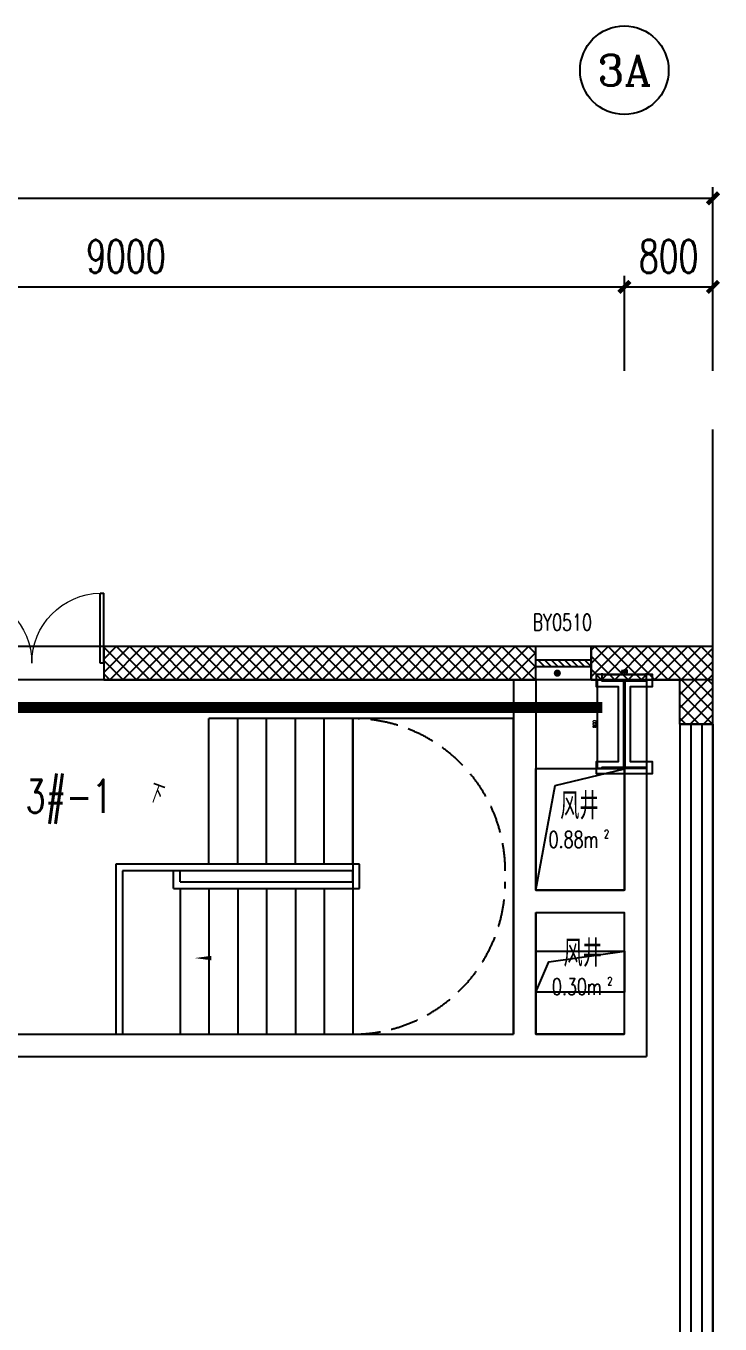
# Model space of a CAD drawing. Extents: x -474411 to 577939, y 0 to 1014176.
# Drawn here: x -134257 to -127990, y 615303 to 627024 of the extents above; entities that cross this region are included whole.
import ezdxf
from ezdxf.enums import TextEntityAlignment as Align

# ---------------------------------------------------------------- set-up
doc = ezdxf.new("R2010")
doc.units = 0
doc.header["$LTSCALE"] = 1000
doc.header["$MEASUREMENT"] = 0
doc.linetypes.add('CENTER', pattern=[2, 1.25, -0.25, 0.25, -0.25])
doc.linetypes.add('DASH', pattern=[0.35, 0.25, -0.1])
doc.layers.get('Defpoints').update_dxf_attribs({"color": 210})
for name, color, linetype in [('10平面$0$WINDOW', 4, 'Continuous'), ('A-AXIS-D', 1, 'Continuous'), ('A-AXIS-DP', 126, 'Continuous'), ('A-AXIS-SYMB', 3, 'Continuous'), ('A-HATCH-2', 251, 'Continuous'), ('A-STAIR', 150, 'Continuous'), ('A-TEXT', 61, 'Continuous'), ('A-WINDOW', 140, 'Continuous'), ('A-防火门窗', 1, 'Continuous'), ('AS-COLN', 6, 'Continuous'), ('AS-WALL', 40, 'Continuous'), ('AS-结构边线层', 200, 'Continuous'), ('CURTWALL', 4, 'Continuous'), ('PUB_HATCH', 8, 'Continuous'), ('PUB_TEXT', 7, 'Continuous'), ('建-文字', 7, 'Continuous'), ('建-窗', 4, 'Continuous'), ('建-箭头', 3, 'Continuous'), ('建-门窗编号', 7, 'Continuous')]:
    doc.layers.add(name, color=color, linetype=linetype)
doc.layers.add('柱间支撑', color=6, linetype='CENTER', lineweight=0)
doc.styles.add('_TCH_AXIS', font='COMPLEX', dxfattribs={"bigfont": 'GBCBIG'})
doc.styles.add('_TCH_DIM_T3', font='SIMPLEX', dxfattribs={"width": 0.705882, "bigfont": 'GBCBIG'})
doc.styles.add('A-AREA', font='SIMPLEX', dxfattribs={"bigfont": 'GBCBIG'})
doc.styles.add('A-STANDARD', font='SIMPLEX', dxfattribs={"bigfont": 'GBCBIG'})
doc.styles.add('A-WIN-LABEL', font='SIMPLEX', dxfattribs={"bigfont": 'GBCBIG'})
doc.dimstyles.new('_TCH_ARCH&&10', dxfattribs={"dimtxt": 29.75, "dimasz": 10, "dimexe": 10, "dimexo": 10, "dimgap": 12.625, "dimtad": 1, "dimdec": 0, "dimzin": 0, "dimdsep": 46, "dimtxsty": '_TCH_DIM_T3', "dimblk": 'ARCHTICK', "dimcen": 0.09, "dimclrt": 7, "dimazin": 2, "dimtfac": 1, "dimtdec": 0, "dimtix": 1, "dimtmove": 2, "dimatfit": 3, "dimfxl": 0, "dimtolj": 1, "dimtzin": 0, "dimarcsym": 0})
doc.dimstyles.new('_TCH_ARCH&&100', dxfattribs={"dimtxt": 297.5, "dimasz": 100, "dimexe": 100, "dimexo": 100, "dimgap": 126.25, "dimtad": 1, "dimdec": 0, "dimzin": 0, "dimdsep": 46, "dimtxsty": '_TCH_DIM_T3', "dimblk": 'ARCHTICK', "dimcen": 0.09, "dimclrt": 7, "dimazin": 2, "dimtfac": 1, "dimtdec": 0, "dimtix": 1, "dimtmove": 2, "dimatfit": 3, "dimfxl": 0, "dimtolj": 1, "dimtzin": 0, "dimarcsym": 0})
pattern_1 = [(45, (60, 0), (-60.000061, 60.000061), []), (135, (60, 0), (-60.000061, -60.000061), [])]

# ---------------------------------------------------------------- blocks, each defined once
blk = doc.blocks.new('43243')
at = {"layer": 'AS-结构边线层', "color": 8}
blk.add_lwpolyline([(-131055, 594490), (-131055, 601390), (-128054, 601390), (-128054, 621120), (-128354, 621120), (-144354, 621120), (-144354, 620570), (-146454, 620570), (-146454, 621120), (-155994, 621120)], dxfattribs=at)
at = {"layer": 'AS-结构边线层', "color": 8, "ltscale": 100}
for points in [[(-129654, 620320), (-128854, 620320), (-128854, 619220), (-129654, 619220)], [(-129654, 618670), (-128854, 618670), (-128854, 618300), (-129654, 618300)]]:
    blk.add_lwpolyline(points, close=True, dxfattribs=at)
for points in [[(-129654, 619220), (-129480, 620165), (-128854, 620315)], [(-129654, 618300), (-129535, 618572), (-128854, 618670)]]:
    blk.add_lwpolyline(points, dxfattribs=at)
blk = doc.blocks.new('_ArchTick')
at = {"color": 0, "linetype": 'ByBlock', "const_width": 0.4}
blk.add_lwpolyline([(-0.5, -0.5), (0.5, 0.5)], dxfattribs=at)
blk = doc.blocks.new('*D1141')
at = {"layer": 'A-AXIS-DP', "color": 0, "lineweight": -2}
for p, q in [((-129054, 621130), (-129054, 621179)), ((-129054, 621169), (-128654, 621169)), ((-128654, 621130), (-128654, 621179))]:
    blk.add_line(p, q, dxfattribs=at)
at = {"layer": 'Defpoints', "color": 0}
for p in [(-129054, 621120), (-128654, 621169), (-128654, 621120)]:
    blk.add_point(p, dxfattribs=at)
at = {"layer": 'A-AXIS-DP', "color": 0, "lineweight": -2, "xscale": 10, "yscale": 10, "zscale": 10, "rotation": 180}
blk.add_blockref('_ArchTick', (-129054, 621169), dxfattribs=at)
at = {"layer": 'A-AXIS-DP', "color": 0, "lineweight": -2, "xscale": 10, "yscale": 10, "zscale": 10}
blk.add_blockref('_ArchTick', (-128654, 621169), dxfattribs=at)
at = {"layer": 'A-AXIS-DP', "color": 7, "insert": (-128854, 621196), "char_height": 29.8, "attachment_point": 5, "style": '_TCH_DIM_T3'}
blk.add_mtext('\\A1;400', dxfattribs=at)
blk = doc.blocks.new('*D1142')
at = {"layer": 'A-AXIS-DP', "color": 0, "lineweight": -2}
for p, q in [((-129064, 621120), (-129105, 621120)), ((-129095, 620320), (-129095, 621120)), ((-129064, 620320), (-129105, 620320))]:
    blk.add_line(p, q, dxfattribs=at)
at = {"layer": 'Defpoints', "color": 0}
for p in [(-129095, 621120), (-129054, 621120), (-129054, 620320)]:
    blk.add_point(p, dxfattribs=at)
at = {"layer": 'A-AXIS-DP', "color": 0, "lineweight": -2, "xscale": 10, "yscale": 10, "zscale": 10}
for p, rotation in [((-129095, 621120), 90), ((-129095, 620320), 270)]:
    blk.add_blockref('_ArchTick', p, dxfattribs=dict(at, rotation=rotation))
at = {"layer": 'A-AXIS-DP', "color": 7, "insert": (-129123, 620720), "char_height": 29.8, "attachment_point": 5, "rotation": 90, "style": '_TCH_DIM_T3'}
blk.add_mtext('\\A1;800', dxfattribs=at)
blk = doc.blocks.new('*U71')
at = {"color": 0}
for p, q in [((-250, 150), (250, 150)), ((250, 30), (-250, 30)), ((-250, -30), (-190, 30)), ((-190, -30), (-130, 30)), ((-130, -30), (-70, 30)), ((-70, -30), (-10, 30)), ((-10, -30), (50, 30)), ((50, -30), (110, 30)), ((110, -30), (170, 30)), ((170, -30), (230, 30)), ((250, -30), (-250, -30)), ((-250, -150), (250, -150))]:
    blk.add_line(p, q, dxfattribs=at)
for points in [[(-250, -150), (-250, 150)], [(250, -150), (250, 150)]]:
    blk.add_lwpolyline(points, dxfattribs=at)
blk = doc.blocks.new('*U70')
at = {"color": 0, "xscale": 0.001999999996058992, "yscale": 0.003333333333333334, "zscale": 0.001999999996058992}
blk.add_blockref('*U71', (0, 0), dxfattribs=at)
blk = doc.blocks.new('*D680')
at = {"layer": 'A-AXIS-D', "color": 0, "lineweight": -2}
for p, q in [((-137854, 623910), (-137854, 624768)), ((-128854, 623910), (-128854, 624768)), ((-137854, 624668), (-128854, 624668))]:
    blk.add_line(p, q, dxfattribs=at)
at = {"layer": 'Defpoints', "color": 0}
for p in [(-128854, 624668), (-137854, 623810), (-128854, 623810)]:
    blk.add_point(p, dxfattribs=at)
at = {"layer": 'A-AXIS-D', "color": 0, "lineweight": -2, "xscale": 100, "yscale": 100, "zscale": 100, "rotation": 180}
blk.add_blockref('_ArchTick', (-137854, 624668), dxfattribs=at)
at = {"layer": 'A-AXIS-D', "color": 0, "lineweight": -2, "xscale": 100, "yscale": 100, "zscale": 100}
blk.add_blockref('_ArchTick', (-128854, 624668), dxfattribs=at)
at = {"layer": 'A-AXIS-D', "color": 7, "insert": (-133354, 624943), "char_height": 297.5, "attachment_point": 5, "style": '_TCH_DIM_T3'}
blk.add_mtext('\\A1;9000', dxfattribs=at)
blk = doc.blocks.new('*D681')
at = {"layer": 'A-AXIS-D', "color": 0, "lineweight": -2}
for p, q in [((-128854, 623910), (-128854, 624768)), ((-128054, 623910), (-128054, 624768)), ((-128854, 624668), (-128054, 624668))]:
    blk.add_line(p, q, dxfattribs=at)
at = {"layer": 'Defpoints', "color": 0}
for p in [(-128054, 624668), (-128854, 623810), (-128054, 623810)]:
    blk.add_point(p, dxfattribs=at)
at = {"layer": 'A-AXIS-D', "color": 0, "lineweight": -2, "xscale": 100, "yscale": 100, "zscale": 100, "rotation": 180}
blk.add_blockref('_ArchTick', (-128854, 624668), dxfattribs=at)
at = {"layer": 'A-AXIS-D', "color": 0, "lineweight": -2, "xscale": 100, "yscale": 100, "zscale": 100}
blk.add_blockref('_ArchTick', (-128054, 624668), dxfattribs=at)
at = {"layer": 'A-AXIS-D', "color": 7, "insert": (-128454, 624943), "char_height": 297.5, "attachment_point": 5, "style": '_TCH_DIM_T3'}
blk.add_mtext('\\A1;800', dxfattribs=at)
blk = doc.blocks.new('*D682')
at = {"layer": 'A-AXIS-D', "color": 0, "lineweight": -2}
for p, q in [((-313754, 624010), (-313754, 625568)), ((-128054, 624010), (-128054, 625568)), ((-313754, 625468), (-128054, 625468))]:
    blk.add_line(p, q, dxfattribs=at)
at = {"layer": 'Defpoints', "color": 0}
for p in [(-128054, 625468), (-313754, 623910), (-128054, 623910)]:
    blk.add_point(p, dxfattribs=at)
at = {"layer": 'A-AXIS-D', "color": 0, "lineweight": -2, "xscale": 100, "yscale": 100, "zscale": 100, "rotation": 180}
blk.add_blockref('_ArchTick', (-313754, 625468), dxfattribs=at)
at = {"layer": 'A-AXIS-D', "color": 0, "lineweight": -2, "xscale": 100, "yscale": 100, "zscale": 100}
blk.add_blockref('_ArchTick', (-128054, 625468), dxfattribs=at)
at = {"layer": 'A-AXIS-D', "color": 7, "insert": (-220904, 625743), "char_height": 297.5, "attachment_point": 5, "style": '_TCH_DIM_T3'}
blk.add_mtext('\\A1;185700', dxfattribs=at)
blk = doc.blocks.new('42343')
at = {"layer": 'A-HATCH-2', "color": 8}
blk.add_lwpolyline([(-129104.2, 621170), (-128604.2, 621170), (-128604.2, 621058), (-128800.2, 621058), (-128800.2, 620382), (-128604.2, 620382), (-128604.2, 620270), (-129104.2, 620270), (-129104.2, 620382), (-128908.2, 620382), (-128908.2, 621058), (-129104.2, 621058)], close=True, dxfattribs=at)
at = {"layer": 'AS-COLN', "color": 8}
blk.add_lwpolyline([(-129054.2, 621120), (-128654.2, 621120), (-128654.2, 621108), (-128850.2, 621108), (-128850.2, 620332), (-128654.2, 620332), (-128654.2, 620320), (-129054.2, 620320), (-129054.2, 620332), (-128858.2, 620332), (-128858.2, 621108), (-129054.2, 621108)], close=True, dxfattribs=at)
at = {"layer": 'A-AXIS-DP', "color": 8}
for p1, p2, distance, picture, middle in [((-129054.2, 621120), (-128654.2, 621120), 48.8, '*D1141', (-128854.2, 621196.2)), ((-129054.2, 620320), (-129054.2, 621120), 41.3, '*D1142', (-129122.9, 620720))]:
    dim = blk.add_aligned_dim(p1=p1, p2=p2, distance=distance, dimstyle='_TCH_ARCH&&10', dxfattribs=at)
    dim.commit()
    dim.dimension.update_dxf_attribs({"geometry": picture, "text_midpoint": middle})

msp = doc.modelspace()

# ---------------------------------------------------------------- hatches: boundary and pattern name
at = {"layer": 'PUB_HATCH'}
h = msp.add_hatch(dxfattribs=at)
h.set_pattern_fill('多孔材料', color=8, scale=30, style=0)
h.set_pattern_definition(pattern_1)
h.paths.add_polyline_path([(-129654.2, 621419.9), (-133554.2, 621419.9), (-133554.2, 621119.9), (-129654.2, 621119.9)])
h = msp.add_hatch(dxfattribs=at)
h.set_pattern_fill('多孔材料', color=8, scale=30, style=0)
h.set_pattern_definition(pattern_1)
h.paths.add_polyline_path([(-128054.2, 621419.9), (-129154.2, 621419.9), (-129154.2, 621119.9), (-128354.2, 621119.9)])
h = msp.add_hatch(dxfattribs=at)
h.set_pattern_fill('多孔材料', color=8, scale=30, style=0)
h.set_pattern_definition(pattern_1)
h.paths.add_polyline_path([(-128054.2, 620720), (-128054.2, 621419.9), (-128354.2, 621119.9), (-128354.2, 620720)])

# ---------------------------------------------------------------- linework, layer by layer
at = {"color": 8}
for p, q in [((-133586.7, 621269.9), (-133586.7, 621903.7)), ((-133586.7, 621903.7), (-133554.2, 621903.7)), ((-133554.2, 621269.9), (-133554.2, 621903.7)), ((-133554.2, 621269.9), (-133586.7, 621269.9))]:
    msp.add_line(p, q, dxfattribs=at)
at = {"color": 8, "linetype": 'DASH', "ltscale": 2}
msp.add_lwpolyline([(-147254.2, 602370), (-128054.2, 602370), (-128054.2, 621119.8), (-147254.2, 621119.8)], close=True, dxfattribs=at)
at = {"lineweight": 13, "extrusion": (0, 0, -1)}
msp.add_ellipse((-134837.9, 621269.9), major_axis=(-448.1, 448.1), ratio=1, start_param=0.811042, end_param=2.3561945, dxfattribs=at)
at = {"color": 8, "lineweight": 13, "extrusion": (0, 0, -1)}
msp.add_ellipse((-133570.4, 621269.9), major_axis=(448.1, 448.1), ratio=1, start_param=3.9269908, end_param=5.4721433, dxfattribs=at)
at = {"layer": '10平面$0$WINDOW', "color": 8}
msp.add_line((-133554.2, 621419.9), (-134854.2, 621419.9), dxfattribs=at)
at = {"layer": 'A-AXIS-D', "color": 8}
msp.add_circle((-128854.2, 626624), 400, dxfattribs=at)
at = {"layer": 'A-AXIS-DP', "color": 8}
msp.add_line((-128054.2, 620720), (-128054.2, 623380), dxfattribs=at)
at = {"layer": 'A-AXIS-SYMB', "color": 8, "const_width": 32}
msp.add_lwpolyline([(-129459.1, 621164, 1), (-129459.1, 621196, 1)], format="xyb", close=True, dxfattribs=at)
at = {"layer": 'A-STAIR', "color": 8}
for p, q in [((-131304.2, 620770), (-132604.2, 620770)), ((-132604.2, 619455), (-132604.2, 620770)), ((-132344.2, 619455), (-132344.2, 620770)), ((-132084.2, 619455), (-132084.2, 620770)), ((-131824.2, 619455), (-131824.2, 620770)), ((-131564.2, 619455), (-131564.2, 620770)), ((-131304.2, 619455), (-131304.2, 620770)), ((-129854.2, 620770), (-131304.2, 620770)), ((-131304.2, 620770), (-131304.2, 617920)), ((-131244.2, 619455), (-133444.2, 619455)), ((-133444.2, 619455), (-133444.2, 617920)), ((-131304.2, 619395), (-133384.2, 619395)), ((-133384.2, 619395), (-133384.2, 617920)), ((-132924.2, 619235), (-132924.2, 619395)), ((-131304.2, 619395), (-132864.2, 619395)), ((-132864.2, 619295), (-132864.2, 619395)), ((-131304.2, 619295), (-131304.2, 619395)), ((-131244.2, 619235), (-131244.2, 619455)), ((-132924.2, 619235), (-131244.2, 619235)), ((-132864.2, 619295), (-131304.2, 619295)), ((-132864.2, 619295), (-131304.2, 619295)), ((-132864.2, 619235), (-132864.2, 617920)), ((-132604.2, 619235), (-132604.2, 617920)), ((-132344.2, 619235), (-132344.2, 617920)), ((-132084.2, 619235), (-132084.2, 617920)), ((-131824.2, 619235), (-131824.2, 617920)), ((-131564.2, 619235), (-131564.2, 617920)), ((-131304.2, 619235), (-131304.2, 617920))]:
    msp.add_line(p, q, dxfattribs=at)
at = {"layer": 'A-STAIR'}
for p, q in [((-129854.2, 617920), (-129854.2, 620770)), ((-131304.2, 617920), (-129854.2, 617920))]:
    msp.add_line(p, q, dxfattribs=at)
at = {"layer": 'A-WINDOW', "color": 9, "linetype": 'DASH'}
for points in [[(-131304.2, 620770, -0.4142136), (-129929.2, 619395)], [(-131304.2, 617920, 0.4142136), (-129929.2, 619295)]]:
    msp.add_lwpolyline(points, format="xyb", dxfattribs=at)
at = {"layer": 'AS-WALL', "color": 8}
for p, q in [((-129654.2, 621419.9), (-133554.2, 621419.9)), ((-133554.2, 621419.9), (-133554.2, 621119.9)), ((-129654.2, 621119.9), (-129654.2, 621419.9)), ((-128054.2, 621419.9), (-129154.2, 621419.9)), ((-129154.2, 621419.9), (-129154.2, 621119.9)), ((-128054.2, 620720), (-128054.2, 621419.9)), ((-133554.2, 621119.9), (-129654.2, 621119.9)), ((-129854.2, 621120), (-129854.2, 619120)), ((-129654.2, 621120), (-129854.2, 621120)), ((-129654.2, 621120), (-129654.2, 619220)), ((-129154.2, 621119.9), (-128354.2, 621119.9)), ((-128854.2, 621120), (-128854.2, 619220)), ((-128654.2, 621120), (-128854.2, 621120)), ((-128754.2, 621119.9), (-128754.2, 621119.9)), ((-128554.2, 621119.9), (-128754.2, 621119.9)), ((-128554.2, 621119.9), (-128754.2, 621119.9)), ((-128654.2, 621120), (-128654.2, 619120)), ((-128554.2, 621119.9), (-128554.2, 621119.9)), ((-128354.2, 620720), (-128354.2, 621119.9)), ((-128354.2, 620720), (-128054.2, 620720)), ((-129854.2, 619120), (-129854.2, 617920)), ((-129654.2, 619220), (-128854.2, 619220)), ((-128654.2, 619120), (-128654.2, 617720)), ((-129654.2, 619020), (-128854.2, 619020)), ((-129654.2, 619020), (-129654.2, 617920)), ((-128854.2, 619020), (-128854.2, 617920)), ((-134954.2, 617920), (-129854.2, 617920)), ((-129654.2, 617920), (-128854.2, 617920)), ((-135154.2, 617720), (-129754.2, 617720)), ((-129754.2, 617720), (-128654.2, 617720))]:
    msp.add_line(p, q, dxfattribs=at)
at = {"layer": 'AS-结构边线层', "color": 8, "ltscale": 100}
msp.add_lwpolyline([(-129654.2, 619020), (-128854.2, 619020), (-128854.2, 617920), (-129654.2, 617920)], close=True, dxfattribs=at)
at = {"layer": 'CURTWALL', "color": 8}
for p, q in [((-128354.2, 620720), (-128354.2, 601540)), ((-128054.2, 620720), (-128354.2, 620720)), ((-128254.2, 620720), (-128254.2, 601540)), ((-128154.2, 620720), (-128154.2, 601540)), ((-128054.2, 620720), (-128054.2, 601540))]:
    msp.add_line(p, q, dxfattribs=at)
at = {"layer": '建-箭头', "color": 8}
msp.add_lwpolyline([(-132994.2, 620082.5, 0, 0, 0), (-130884.7, 620082.5, 0, 0, 0), (-130884.7, 618607.5, 0, 0, 0), (-132734.2, 618607.5, 0, 40, 0), (-132584.2, 618607.5, 0, 0, 0)], format="xyseb", dxfattribs=at)
at = {"layer": '柱间支撑', "color": 8, "const_width": 100}
msp.add_lwpolyline([(-129054.2, 620870), (-137654.2, 620870)], dxfattribs=at)

# ---------------------------------------------------------------- block references
at = {"layer": 'A-WINDOW', "color": 8}
for name in ['43243', '42343']:
    msp.add_blockref(name, (0, 0), dxfattribs=at)
at = {"layer": '建-窗', "color": 8}
ref = msp.add_blockref('*U70', (-129404.2, 621269.9), dxfattribs=dict(at, xscale=500.000000985252, yscale=-300, zscale=300, rotation=179.9999999936634))
ref.add_attrib('A', 'BY0510', (-129681.7, 621565.6), dxfattribs={"layer": '建-门窗编号', "ltscale": 500, "height": 148.75, "rotation": 360, "style": 'A-WIN-LABEL', "width": 0.705882})

# ---------------------------------------------------------------- texts
at = {"layer": 'A-TEXT', "color": 8, "style": 'A-STANDARD', "width": 0.705882}
msp.add_text('3#-1', height=297.5, dxfattribs=at).set_placement((-134261.3, 619920))
at = {"layer": 'A-防火门窗', "color": 8, "style": 'A-AREA'}
for p in [(-129433.6, 619860), (-129403.6, 618530)]:
    msp.add_text('风井', height=241.13, dxfattribs=at).set_placement(p)
at = {"layer": 'A-防火门窗', "color": 8, "style": 'A-AREA', "width": 0.705882}
for s, height, p in [('0.88m', 148.75, (-129537.5, 619604.1)), ('2', 74.4, (-129037.5, 619691.6)), ('0.30m', 148.75, (-129507.5, 618274.1)), ('2', 74.4, (-129007.5, 618361.6))]:
    msp.add_text(s, height=height, dxfattribs=at).set_placement(p)
at = {"layer": 'PUB_TEXT', "color": 8, "style": '_TCH_AXIS'}
msp.add_text('3A', height=276.42, dxfattribs=at).set_placement((-129097.7, 626485.8), (-128610.7, 626485.8), align=Align.FIT)
at = {"layer": '建-文字', "color": 8, "style": 'A-STANDARD'}
msp.add_text('下', height=168.8, rotation=339.92971, dxfattribs=at).set_placement((-133165.9, 620032.9))

# ---------------------------------------------------------------- dimensions: what is measured, and where the dimension line sits
at = {"layer": 'A-AXIS-D', "color": 8}
for base, p1, p2, picture, middle in [((-128054.2, 625467.8), (-313754.2, 623909.8), (-128054.2, 623909.8), '*D682', (-220904.2, 625742.8)), ((-128854.2, 624667.8), (-137854.2, 623809.8), (-128854.2, 623809.8), '*D680', (-133354.2, 624942.8)), ((-128054.2, 624667.8), (-128854.2, 623809.8), (-128054.2, 623809.8), '*D681', (-128454.2, 624942.8))]:
    dim = msp.add_linear_dim(base=base, p1=p1, p2=p2, angle=0, dimstyle='_TCH_ARCH&&100', override={"dimgap": 0}, dxfattribs=at)
    dim.commit()
    dim.dimension.update_dxf_attribs({"geometry": picture, "text_midpoint": middle, "dimtype": 161})

doc.saveas('drawing.dxf')
